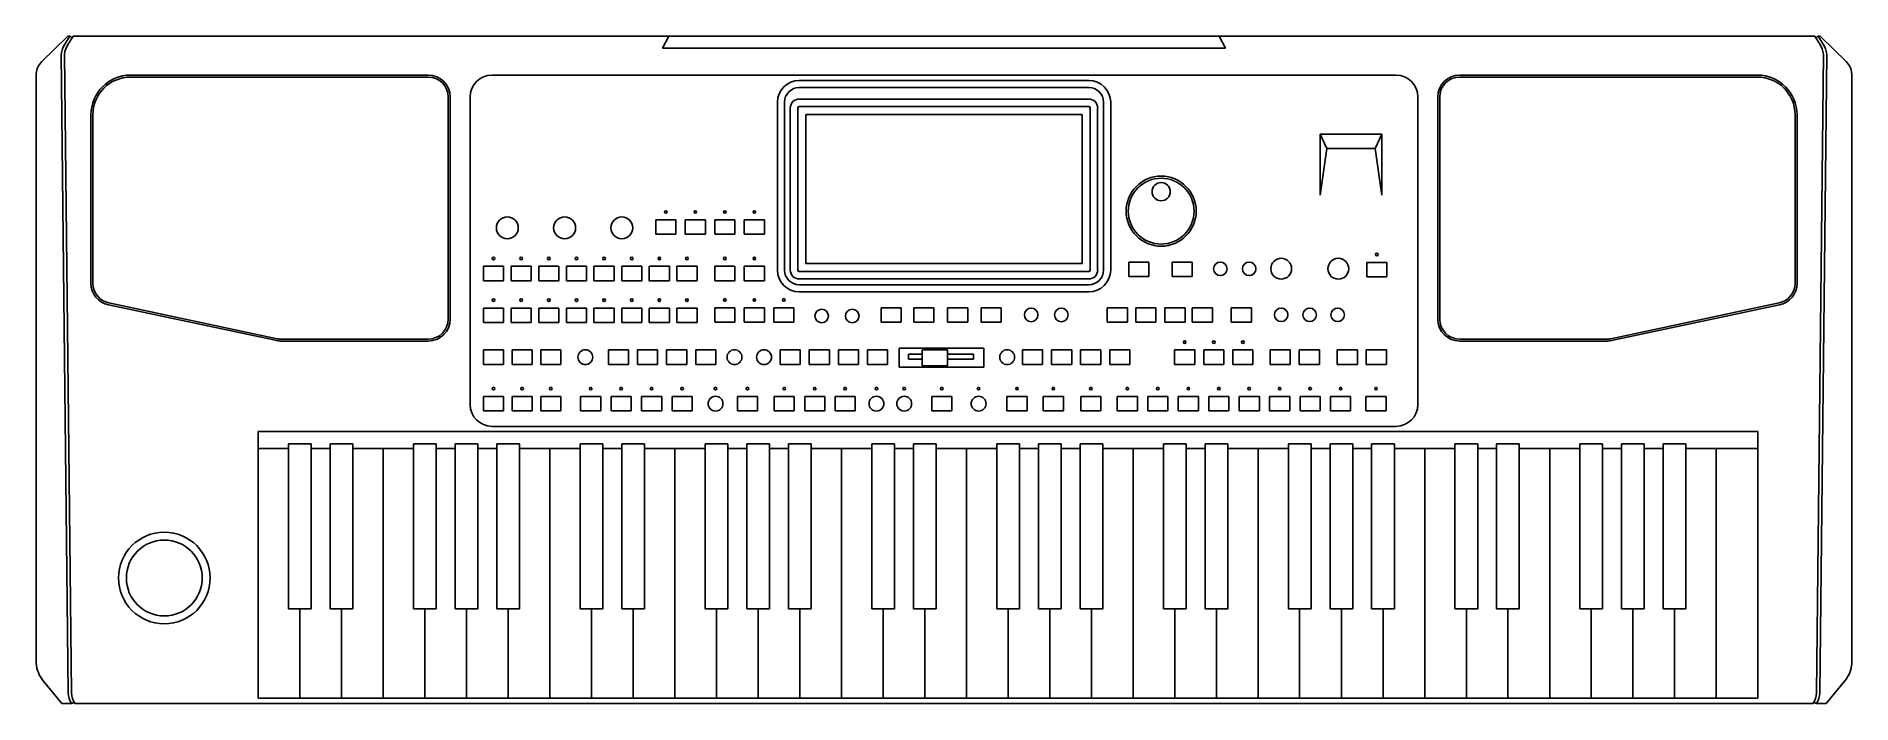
# Model space of a CAD drawing. Header units: inches. Extents: x 10499 to 13015, y 29451 to 30376.
import ezdxf

# ---------------------------------------------------------------- set-up
doc = ezdxf.new("R2010")
doc.units = ezdxf.units.IN
doc.header["$MEASUREMENT"] = 0
doc.layers.add('freecads.com', color=7, linetype='Continuous')

msp = doc.modelspace()

# ---------------------------------------------------------------- linework, layer by layer
at = {"layer": 'freecads.com'}
for p, q in [((10542.2, 30376.3), (10505.8, 30340.8)), ((10545, 30376.3), (10538.1, 30365.5)), ((10545, 30376.3), (10542.2, 30376.3)), ((10549.6, 30376.3), (10542.7, 30365.5)), ((10545, 30376.3), (10548.3, 30374.2)), ((12964.3, 30376.3), (10549.6, 30376.3)), ((11375.6, 30376.3), (11366.6, 30359.9)), ((12147.3, 30359.9), (11366.6, 30359.9)), ((12138.3, 30376.3), (12147.3, 30359.9)), ((12964.3, 30376.3), (12971.2, 30365.5)), ((12968.8, 30376.3), (12965.6, 30374.2)), ((12968.8, 30376.3), (12971.7, 30376.3)), ((12968.8, 30376.3), (12975.7, 30365.5)), ((12971.7, 30376.3), (13008, 30340.8)), ((10533.1, 30351.4), (10542.9, 29466.1)), ((10537.7, 30351.4), (10547.5, 29466.1)), ((12976.2, 30351.4), (12966.4, 29466.1)), ((12980.7, 30351.4), (12971, 29466.1)), ((10498.6, 30325), (10498.6, 29507)), ((10629.3, 30322.5), (11041.9, 30322.5)), ((10629.3, 30319.8), (11041.9, 30319.8)), ((11756.9, 30322.5), (11130.3, 30322.5)), ((11756.9, 30315.2), (11556.3, 30315.2)), ((11756.9, 30305.3), (11556.3, 30305.3)), ((11756.9, 30322.5), (12383.6, 30322.5)), ((11756.9, 30315.2), (11957.6, 30315.2)), ((11756.9, 30305.3), (11957.6, 30305.3)), ((12884.5, 30322.5), (12471.9, 30322.5)), ((12884.5, 30319.8), (12471.9, 30319.8)), ((13015.3, 30325), (13015.3, 29507)), ((11069.7, 30292.1), (11069.7, 29984.2)), ((11072.3, 30292.1), (11072.3, 29984.2)), ((11099.9, 30292.1), (11099.9, 29866)), ((11525.9, 30284.8), (11525.9, 30052.3)), ((11535.8, 30284.8), (11535.8, 30052.3)), ((11543.9, 30276.9), (11543.9, 30052.3)), ((11554.4, 30276.9), (11554.4, 30052.3)), ((11756.9, 30289.3), (11556.3, 30289.3)), ((11756.9, 30278.9), (11556.3, 30278.9)), ((11756.9, 30289.3), (11957.6, 30289.3)), ((11756.9, 30278.9), (11957.6, 30278.9)), ((11959.5, 30276.9), (11959.5, 30052.3)), ((11969.9, 30276.9), (11969.9, 30052.3)), ((11978.1, 30284.8), (11978.1, 30052.3)), ((11988, 30284.8), (11988, 30052.3)), ((12414, 30292.1), (12414, 29866)), ((12441.5, 30292.1), (12441.5, 29984.2)), ((12444.2, 30292.1), (12444.2, 29984.2)), ((10574.4, 30033.8), (10574.4, 30267.5)), ((10577.1, 30033.8), (10577.1, 30267.5)), ((11756.9, 30267.9), (11565.3, 30267.9)), ((11565.3, 30267.9), (11565.3, 30061.3)), ((11756.9, 30267.9), (11948.6, 30267.9)), ((11948.6, 30267.9), (11948.6, 30061.3)), ((12936.8, 30033.8), (12936.8, 30267.5)), ((12939.5, 30033.8), (12939.5, 30267.5)), ((12278.5, 30155.9), (12278.5, 30240.8)), ((12278.5, 30240.8), (12363.8, 30240.8)), ((12287.8, 30220.8), (12278.5, 30240.8)), ((12354.6, 30220.8), (12363.8, 30240.8)), ((12363.8, 30240.8), (12363.8, 30155.9)), ((12278.5, 30155.9), (12287.8, 30220.8)), ((12287.8, 30220.8), (12354.6, 30220.8)), ((12363.8, 30155.9), (12354.6, 30220.8)), ((11357.4, 30121.9), (11385.3, 30121.9)), ((11357.4, 30101.8), (11357.4, 30121.9)), ((11385.3, 30101.8), (11357.4, 30101.8)), ((11385.3, 30121.9), (11385.3, 30101.8)), ((11398.3, 30121.9), (11426.2, 30121.9)), ((11398.3, 30101.8), (11398.3, 30121.9)), ((11426.2, 30101.8), (11398.3, 30101.8)), ((11426.2, 30121.9), (11426.2, 30101.8)), ((11439.2, 30121.9), (11467.1, 30121.9)), ((11439.2, 30101.8), (11439.2, 30121.9)), ((11467.1, 30101.8), (11439.2, 30101.8)), ((11467.1, 30121.9), (11467.1, 30101.8)), ((11480.1, 30121.9), (11507.9, 30121.9)), ((11480.1, 30101.8), (11480.1, 30121.9)), ((11507.9, 30101.8), (11480.1, 30101.8)), ((11507.9, 30121.9), (11507.9, 30101.8)), ((11118.5, 30057.5), (11146.4, 30057.5)), ((11118.5, 30037.3), (11118.5, 30057.5)), ((11146.4, 30057.5), (11146.4, 30037.3)), ((11156.8, 30057.5), (11184.7, 30057.5)), ((11156.8, 30037.3), (11156.8, 30057.5)), ((11184.7, 30057.5), (11184.7, 30037.3)), ((11195.1, 30057.5), (11223, 30057.5)), ((11195.1, 30037.3), (11195.1, 30057.5)), ((11223, 30057.5), (11223, 30037.3)), ((11233.4, 30057.5), (11261.3, 30057.5)), ((11233.4, 30037.3), (11233.4, 30057.5)), ((11261.3, 30057.5), (11261.3, 30037.3)), ((11271.7, 30057.5), (11299.6, 30057.5)), ((11271.7, 30037.3), (11271.7, 30057.5)), ((11299.6, 30057.5), (11299.6, 30037.3)), ((11310.1, 30057.5), (11337.9, 30057.5)), ((11310.1, 30037.3), (11310.1, 30057.5)), ((11337.9, 30057.5), (11337.9, 30037.3)), ((11348.4, 30057.5), (11376.3, 30057.5)), ((11348.4, 30037.3), (11348.4, 30057.5)), ((11376.3, 30057.5), (11376.3, 30037.3)), ((11386.7, 30057.5), (11414.6, 30057.5)), ((11386.7, 30037.3), (11386.7, 30057.5)), ((11414.6, 30057.5), (11414.6, 30037.3)), ((11439.2, 30057.5), (11467.1, 30057.5)), ((11439.2, 30037.3), (11439.2, 30057.5)), ((11467.1, 30057.5), (11467.1, 30037.3)), ((11480.1, 30057.5), (11507.9, 30057.5)), ((11480.1, 30037.3), (11480.1, 30057.5)), ((11507.9, 30057.5), (11507.9, 30037.3)), ((11556.3, 30050.3), (11756.9, 30050.3)), ((11565.3, 30061.3), (11756.9, 30061.3)), ((11948.6, 30061.3), (11756.9, 30061.3)), ((11957.6, 30050.3), (11756.9, 30050.3)), ((12013, 30063.4), (12040.9, 30063.4)), ((12013, 30043.2), (12013, 30063.4)), ((12040.9, 30063.4), (12040.9, 30043.2)), ((12073.2, 30063.4), (12101.1, 30063.4)), ((12073.2, 30043.2), (12073.2, 30063.4)), ((12101.1, 30063.4), (12101.1, 30043.2)), ((12343.1, 30062.9), (12370.9, 30062.9)), ((12343.1, 30042.8), (12343.1, 30062.9)), ((12370.9, 30062.9), (12370.9, 30042.8)), ((11146.4, 30037.3), (11118.5, 30037.3)), ((11184.7, 30037.3), (11156.8, 30037.3)), ((11223, 30037.3), (11195.1, 30037.3)), ((11261.3, 30037.3), (11233.4, 30037.3)), ((11299.6, 30037.3), (11271.7, 30037.3)), ((11337.9, 30037.3), (11310.1, 30037.3)), ((11376.3, 30037.3), (11348.4, 30037.3)), ((11414.6, 30037.3), (11386.7, 30037.3)), ((11467.1, 30037.3), (11439.2, 30037.3)), ((11507.9, 30037.3), (11480.1, 30037.3)), ((11556.3, 30039.9), (11756.9, 30039.9)), ((11556.3, 30031.8), (11756.9, 30031.8)), ((11957.6, 30039.9), (11756.9, 30039.9)), ((11957.6, 30031.8), (11756.9, 30031.8)), ((12040.9, 30043.2), (12013, 30043.2)), ((12101.1, 30043.2), (12073.2, 30043.2)), ((12370.9, 30042.8), (12343.1, 30042.8)), ((10831.8, 29954.5), (10598.5, 30004)), ((10832.4, 29957.1), (10599, 30006.7)), ((11118.5, 29999.6), (11146.4, 29999.6)), ((11118.5, 29979.4), (11118.5, 29999.6)), ((11146.4, 29999.6), (11146.4, 29979.4)), ((11156.8, 29999.6), (11184.7, 29999.6)), ((11156.8, 29979.4), (11156.8, 29999.6)), ((11184.7, 29999.6), (11184.7, 29979.4)), ((11195.1, 29999.6), (11223, 29999.6)), ((11195.1, 29979.4), (11195.1, 29999.6)), ((11223, 29999.6), (11223, 29979.4)), ((11233.4, 29999.6), (11261.3, 29999.6)), ((11233.4, 29979.4), (11233.4, 29999.6)), ((11261.3, 29999.6), (11261.3, 29979.4)), ((11271.7, 29999.6), (11299.6, 29999.6)), ((11271.7, 29979.4), (11271.7, 29999.6)), ((11299.6, 29999.6), (11299.6, 29979.4)), ((11310.1, 29999.6), (11337.9, 29999.6)), ((11310.1, 29979.4), (11310.1, 29999.6)), ((11337.9, 29999.6), (11337.9, 29979.4)), ((11348.4, 29999.6), (11376.3, 29999.6)), ((11348.4, 29979.4), (11348.4, 29999.6)), ((11376.3, 29999.6), (11376.3, 29979.4)), ((11386.7, 29999.6), (11414.6, 29999.6)), ((11386.7, 29979.4), (11386.7, 29999.6)), ((11414.6, 29999.6), (11414.6, 29979.4)), ((11439.2, 29999.9), (11467.1, 29999.9)), ((11439.2, 29979.8), (11439.2, 29999.9)), ((11467.1, 29999.9), (11467.1, 29979.8)), ((11480.1, 29999.9), (11507.9, 29999.9)), ((11480.1, 29979.8), (11480.1, 29999.9)), ((11507.9, 29999.9), (11507.9, 29979.8)), ((11520.9, 29999.9), (11548.8, 29999.9)), ((11520.9, 29979.8), (11520.9, 29999.9)), ((11548.8, 29999.9), (11548.8, 29979.8)), ((11556.3, 30021.9), (11756.9, 30021.9)), ((11669.7, 29999.9), (11697.6, 29999.9)), ((11669.7, 29979.8), (11669.7, 29999.9)), ((11697.6, 29999.9), (11697.6, 29979.8)), ((11715, 29999.9), (11742.9, 29999.9)), ((11715, 29979.8), (11715, 29999.9)), ((11742.9, 29999.9), (11742.9, 29979.8)), ((11957.6, 30021.9), (11756.9, 30021.9)), ((11762, 29999.9), (11789.8, 29999.9)), ((11762, 29979.8), (11762, 29999.9)), ((11789.8, 29999.9), (11789.8, 29979.8)), ((11808.4, 29999.9), (11836.3, 29999.9)), ((11808.4, 29979.8), (11808.4, 29999.9)), ((11836.3, 29999.9), (11836.3, 29979.8)), ((11983.2, 29999.9), (12011.1, 29999.9)), ((11983.2, 29979.8), (11983.2, 29999.9)), ((12011.1, 29999.9), (12011.1, 29979.8)), ((12022.7, 29999.9), (12050.6, 29999.9)), ((12022.7, 29979.8), (12022.7, 29999.9)), ((12050.6, 29999.9), (12050.6, 29979.8)), ((12063.2, 29999.9), (12091.1, 29999.9)), ((12063.2, 29979.8), (12063.2, 29999.9)), ((12091.1, 29999.9), (12091.1, 29979.8)), ((12101.1, 29999.9), (12129, 29999.9)), ((12101.1, 29979.8), (12101.1, 29999.9)), ((12129, 29999.9), (12129, 29979.8)), ((12155.2, 29999.9), (12183.1, 29999.9)), ((12155.2, 29979.8), (12155.2, 29999.9)), ((12183.1, 29999.9), (12183.1, 29979.8)), ((12681.5, 29957.1), (12914.8, 30006.7)), ((12682.1, 29954.5), (12915.4, 30004)), ((11146.4, 29979.4), (11118.5, 29979.4)), ((11184.7, 29979.4), (11156.8, 29979.4)), ((11223, 29979.4), (11195.1, 29979.4)), ((11261.3, 29979.4), (11233.4, 29979.4)), ((11299.6, 29979.4), (11271.7, 29979.4)), ((11337.9, 29979.4), (11310.1, 29979.4)), ((11376.3, 29979.4), (11348.4, 29979.4)), ((11414.6, 29979.4), (11386.7, 29979.4)), ((11467.1, 29979.8), (11439.2, 29979.8)), ((11507.9, 29979.8), (11480.1, 29979.8)), ((11548.8, 29979.8), (11520.9, 29979.8)), ((11697.6, 29979.8), (11669.7, 29979.8)), ((11742.9, 29979.8), (11715, 29979.8)), ((11789.8, 29979.8), (11762, 29979.8)), ((11836.3, 29979.8), (11808.4, 29979.8)), ((12011.1, 29979.8), (11983.2, 29979.8)), ((12050.6, 29979.8), (12022.7, 29979.8)), ((12091.1, 29979.8), (12063.2, 29979.8)), ((12129, 29979.8), (12101.1, 29979.8)), ((12183.1, 29979.8), (12155.2, 29979.8)), ((11041.9, 29956.5), (10838.1, 29956.5)), ((11041.9, 29953.8), (10838.1, 29953.8)), ((12471.9, 29956.5), (12675.8, 29956.5)), ((12471.9, 29953.8), (12675.8, 29953.8)), ((11118.5, 29941.6), (11146.4, 29941.6)), ((11118.5, 29921.5), (11118.5, 29941.6)), ((11146.4, 29941.6), (11146.4, 29921.5)), ((11158.2, 29941.6), (11186, 29941.6)), ((11158.2, 29921.5), (11158.2, 29941.6)), ((11186, 29941.6), (11186, 29921.5)), ((11197.8, 29941.6), (11225.7, 29941.6)), ((11197.8, 29921.5), (11197.8, 29941.6)), ((11225.7, 29941.6), (11225.7, 29921.5)), ((11291.7, 29941.6), (11319.6, 29941.6)), ((11291.7, 29921.5), (11291.7, 29941.6)), ((11319.6, 29941.6), (11319.6, 29921.5)), ((11332.1, 29941.6), (11359.9, 29941.6)), ((11332.1, 29921.5), (11332.1, 29941.6)), ((11359.9, 29941.6), (11359.9, 29921.5)), ((11372.4, 29941.6), (11400.3, 29941.6)), ((11372.4, 29921.5), (11372.4, 29941.6)), ((11400.3, 29941.6), (11400.3, 29921.5)), ((11412.7, 29941.6), (11440.6, 29941.6)), ((11412.7, 29921.5), (11412.7, 29941.6)), ((11440.6, 29941.6), (11440.6, 29921.5)), ((11529.8, 29941.6), (11557.7, 29941.6)), ((11529.8, 29921.5), (11529.8, 29941.6)), ((11557.7, 29941.6), (11557.7, 29921.5)), ((11570.2, 29941.6), (11598.1, 29941.6)), ((11570.2, 29921.5), (11570.2, 29941.6)), ((11598.1, 29941.6), (11598.1, 29921.5)), ((11610.5, 29941.6), (11638.4, 29941.6)), ((11610.5, 29921.5), (11610.5, 29941.6)), ((11638.4, 29941.6), (11638.4, 29921.5)), ((11650.8, 29941.6), (11678.7, 29941.6)), ((11650.8, 29921.5), (11650.8, 29941.6)), ((11678.7, 29941.6), (11678.7, 29921.5)), ((11694.9, 29943.9), (11812.2, 29943.9)), ((11694.9, 29917.8), (11694.9, 29943.9)), ((11707.8, 29928.7), (11707.8, 29935.7)), ((11707.8, 29935.7), (11726.7, 29935.7)), ((11726.7, 29928.7), (11707.8, 29928.7)), ((11726.7, 29941.6), (11761.9, 29941.6)), ((11726.7, 29919.7), (11726.7, 29941.6)), ((11761.9, 29941.6), (11761.9, 29919.7)), ((11761.9, 29935.7), (11797.9, 29935.7)), ((11797.9, 29928.7), (11761.9, 29928.7)), ((11797.9, 29935.7), (11797.9, 29928.7)), ((11812.2, 29943.9), (11812.2, 29917.8)), ((11865.8, 29941.6), (11893.7, 29941.6)), ((11865.8, 29921.5), (11865.8, 29941.6)), ((11893.7, 29941.6), (11893.7, 29921.5)), ((11906.1, 29941.6), (11934, 29941.6)), ((11906.1, 29921.5), (11906.1, 29941.6)), ((11934, 29941.6), (11934, 29921.5)), ((11946.4, 29941.6), (11974.3, 29941.6)), ((11946.4, 29921.5), (11946.4, 29941.6)), ((11974.3, 29941.6), (11974.3, 29921.5)), ((11986.8, 29941.6), (12014.6, 29941.6)), ((11986.8, 29921.5), (11986.8, 29941.6)), ((12014.6, 29941.6), (12014.6, 29921.5)), ((12076.7, 29941.6), (12104.6, 29941.6)), ((12076.7, 29921.5), (12076.7, 29941.6)), ((12104.6, 29941.6), (12104.6, 29921.5)), ((12117, 29941.6), (12144.9, 29941.6)), ((12117, 29921.5), (12117, 29941.6)), ((12144.9, 29941.6), (12144.9, 29921.5)), ((12157.3, 29941.6), (12185.2, 29941.6)), ((12157.3, 29921.5), (12157.3, 29941.6)), ((12185.2, 29941.6), (12185.2, 29921.5)), ((12209.1, 29941.6), (12237, 29941.6)), ((12209.1, 29921.5), (12209.1, 29941.6)), ((12237, 29941.6), (12237, 29921.5)), ((12249.4, 29941.6), (12277.3, 29941.6)), ((12249.4, 29921.5), (12249.4, 29941.6)), ((12277.3, 29941.6), (12277.3, 29921.5)), ((12302.1, 29941.6), (12330, 29941.6)), ((12302.1, 29921.5), (12302.1, 29941.6)), ((12330, 29941.6), (12330, 29921.5)), ((12342.4, 29941.6), (12370.3, 29941.6)), ((12342.4, 29921.5), (12342.4, 29941.6)), ((12370.3, 29941.6), (12370.3, 29921.5)), ((11146.4, 29921.5), (11118.5, 29921.5)), ((11186, 29921.5), (11158.2, 29921.5)), ((11225.7, 29921.5), (11197.8, 29921.5)), ((11319.6, 29921.5), (11291.7, 29921.5)), ((11359.9, 29921.5), (11332.1, 29921.5)), ((11400.3, 29921.5), (11372.4, 29921.5)), ((11440.6, 29921.5), (11412.7, 29921.5)), ((11557.7, 29921.5), (11529.8, 29921.5)), ((11598.1, 29921.5), (11570.2, 29921.5)), ((11638.4, 29921.5), (11610.5, 29921.5)), ((11678.7, 29921.5), (11650.8, 29921.5)), ((11812.2, 29917.8), (11694.9, 29917.8)), ((11761.9, 29919.7), (11726.7, 29919.7)), ((11893.7, 29921.5), (11865.8, 29921.5)), ((11934, 29921.5), (11906.1, 29921.5)), ((11974.3, 29921.5), (11946.4, 29921.5)), ((12014.6, 29921.5), (11986.8, 29921.5)), ((12104.6, 29921.5), (12076.7, 29921.5)), ((12144.9, 29921.5), (12117, 29921.5)), ((12185.2, 29921.5), (12157.3, 29921.5)), ((12237, 29921.5), (12209.1, 29921.5)), ((12277.3, 29921.5), (12249.4, 29921.5)), ((12330, 29921.5), (12302.1, 29921.5)), ((12370.3, 29921.5), (12342.4, 29921.5)), ((11118.5, 29877.1), (11146.4, 29877.1)), ((11118.5, 29856.9), (11118.5, 29877.1)), ((11146.4, 29877.1), (11146.4, 29856.9)), ((11158.2, 29877.1), (11186, 29877.1)), ((11158.2, 29856.9), (11158.2, 29877.1)), ((11186, 29877.1), (11186, 29856.9)), ((11197.8, 29877.1), (11225.7, 29877.1)), ((11197.8, 29856.9), (11197.8, 29877.1)), ((11225.7, 29877.1), (11225.7, 29856.9)), ((11253.2, 29877.1), (11281.1, 29877.1)), ((11253.2, 29856.9), (11253.2, 29877.1)), ((11281.1, 29877.1), (11281.1, 29856.9)), ((11295.4, 29877.1), (11323.3, 29877.1)), ((11295.4, 29856.9), (11295.4, 29877.1)), ((11323.3, 29877.1), (11323.3, 29856.9)), ((11337.7, 29877.1), (11365.6, 29877.1)), ((11337.7, 29856.9), (11337.7, 29877.1)), ((11365.6, 29877.1), (11365.6, 29856.9)), ((11379.9, 29877.1), (11407.8, 29877.1)), ((11379.9, 29856.9), (11379.9, 29877.1)), ((11407.8, 29877.1), (11407.8, 29856.9)), ((11470.6, 29877.1), (11498.5, 29877.1)), ((11470.6, 29856.9), (11470.6, 29877.1)), ((11498.5, 29877.1), (11498.5, 29856.9)), ((11521.5, 29877.1), (11549.4, 29877.1)), ((11521.5, 29856.9), (11521.5, 29877.1)), ((11549.4, 29877.1), (11549.4, 29856.9)), ((11563.8, 29877.1), (11591.6, 29877.1)), ((11563.8, 29856.9), (11563.8, 29877.1)), ((11591.6, 29877.1), (11591.6, 29856.9)), ((11606, 29877.1), (11633.9, 29877.1)), ((11606, 29856.9), (11606, 29877.1)), ((11633.9, 29877.1), (11633.9, 29856.9)), ((11740.1, 29877.1), (11768, 29877.1)), ((11740.1, 29856.9), (11740.1, 29877.1)), ((11768, 29877.1), (11768, 29856.9)), ((11844.2, 29877.1), (11872.1, 29877.1)), ((11844.2, 29856.9), (11844.2, 29877.1)), ((11872.1, 29877.1), (11872.1, 29856.9)), ((11894.5, 29877.1), (11922.4, 29877.1)), ((11894.5, 29856.9), (11894.5, 29877.1)), ((11922.4, 29877.1), (11922.4, 29856.9)), ((11946.6, 29877.1), (11974.4, 29877.1)), ((11946.6, 29856.9), (11946.6, 29877.1)), ((11974.4, 29877.1), (11974.4, 29856.9)), ((11997.2, 29877.1), (12025.1, 29877.1)), ((11997.2, 29856.9), (11997.2, 29877.1)), ((12025.1, 29877.1), (12025.1, 29856.9)), ((12039.5, 29877.1), (12067.4, 29877.1)), ((12039.5, 29856.9), (12039.5, 29877.1)), ((12067.4, 29877.1), (12067.4, 29856.9)), ((12081.7, 29877.1), (12109.6, 29877.1)), ((12081.7, 29856.9), (12081.7, 29877.1)), ((12109.6, 29877.1), (12109.6, 29856.9)), ((12123.9, 29877.1), (12151.8, 29877.1)), ((12123.9, 29856.9), (12123.9, 29877.1)), ((12151.8, 29877.1), (12151.8, 29856.9)), ((12166.2, 29877.1), (12194.1, 29877.1)), ((12166.2, 29856.9), (12166.2, 29877.1)), ((12194.1, 29877.1), (12194.1, 29856.9)), ((12208.4, 29877.1), (12236.3, 29877.1)), ((12208.4, 29856.9), (12208.4, 29877.1)), ((12236.3, 29877.1), (12236.3, 29856.9)), ((12250.6, 29877.1), (12278.5, 29877.1)), ((12250.6, 29856.9), (12250.6, 29877.1)), ((12278.5, 29877.1), (12278.5, 29856.9)), ((12292.9, 29877.1), (12320.7, 29877.1)), ((12292.9, 29856.9), (12292.9, 29877.1)), ((12320.7, 29877.1), (12320.7, 29856.9)), ((12341.9, 29877.1), (12369.8, 29877.1)), ((12341.9, 29856.9), (12341.9, 29877.1)), ((12369.8, 29877.1), (12369.8, 29856.9)), ((11146.4, 29856.9), (11118.5, 29856.9)), ((11186, 29856.9), (11158.2, 29856.9)), ((11225.7, 29856.9), (11197.8, 29856.9)), ((11281.1, 29856.9), (11253.2, 29856.9)), ((11323.3, 29856.9), (11295.4, 29856.9)), ((11365.6, 29856.9), (11337.7, 29856.9)), ((11407.8, 29856.9), (11379.9, 29856.9)), ((11498.5, 29856.9), (11470.6, 29856.9)), ((11549.4, 29856.9), (11521.5, 29856.9)), ((11591.6, 29856.9), (11563.8, 29856.9)), ((11633.9, 29856.9), (11606, 29856.9)), ((11768, 29856.9), (11740.1, 29856.9)), ((11872.1, 29856.9), (11844.2, 29856.9)), ((11922.4, 29856.9), (11894.5, 29856.9)), ((11974.4, 29856.9), (11946.6, 29856.9)), ((12025.1, 29856.9), (11997.2, 29856.9)), ((12067.4, 29856.9), (12039.5, 29856.9)), ((12109.6, 29856.9), (12081.7, 29856.9)), ((12151.8, 29856.9), (12123.9, 29856.9)), ((12194.1, 29856.9), (12166.2, 29856.9)), ((12236.3, 29856.9), (12208.4, 29856.9)), ((12278.5, 29856.9), (12250.6, 29856.9)), ((12320.7, 29856.9), (12292.9, 29856.9)), ((12369.8, 29856.9), (12341.9, 29856.9)), ((10806.2, 29828.6), (12885.3, 29828.6)), ((10806.2, 29458.6), (10806.2, 29828.6)), ((11130.3, 29835.6), (11756.9, 29835.6)), ((12383.6, 29835.6), (11756.9, 29835.6)), ((12885.3, 29458.6), (12885.3, 29828.6)), ((10806.2, 29804.9), (10848.3, 29804.9)), ((10848.3, 29811.3), (10879.7, 29811.3)), ((10848.3, 29811.3), (10848.3, 29582.7)), ((10879.7, 29811.3), (10879.7, 29582.7)), ((10879.7, 29804.9), (10906, 29804.9)), ((10906, 29811.3), (10937.4, 29811.3)), ((10906, 29811.3), (10906, 29582.7)), ((10937.4, 29811.3), (10937.4, 29582.7)), ((10937.4, 29804.9), (11021.5, 29804.9)), ((10979.5, 29458.6), (10979.5, 29804.9)), ((11021.5, 29811.3), (11052.9, 29811.3)), ((11021.5, 29811.3), (11021.5, 29582.7)), ((11052.9, 29811.3), (11052.9, 29582.7)), ((11052.9, 29804.9), (11079.3, 29804.9)), ((11079.3, 29811.3), (11110.7, 29811.3)), ((11079.3, 29811.3), (11079.3, 29582.7)), ((11110.7, 29811.3), (11110.7, 29582.7)), ((11110.7, 29804.9), (11137, 29804.9)), ((11137, 29811.3), (11168.4, 29811.3)), ((11137, 29811.3), (11137, 29582.7)), ((11168.4, 29811.3), (11168.4, 29582.7)), ((11168.4, 29804.9), (11252.5, 29804.9)), ((11210.5, 29458.6), (11210.5, 29804.9)), ((11252.5, 29811.3), (11252.5, 29582.7)), ((11252.5, 29811.3), (11284, 29811.3)), ((11284, 29811.3), (11284, 29582.7)), ((11284, 29804.9), (11310.3, 29804.9)), ((11310.3, 29811.3), (11310.3, 29582.7)), ((11310.3, 29811.3), (11341.7, 29811.3)), ((11341.7, 29811.3), (11341.7, 29582.7)), ((11341.7, 29804.9), (11425.8, 29804.9)), ((11383.7, 29458.6), (11383.7, 29804.9)), ((11425.8, 29811.3), (11425.8, 29582.7)), ((11425.8, 29811.3), (11457.2, 29811.3)), ((11457.2, 29811.3), (11457.2, 29582.7)), ((11457.2, 29804.9), (11483.5, 29804.9)), ((11483.5, 29811.3), (11483.5, 29582.7)), ((11483.5, 29811.3), (11515, 29811.3)), ((11515, 29811.3), (11515, 29582.7)), ((11515, 29804.9), (11541.3, 29804.9)), ((11541.3, 29811.3), (11541.3, 29582.7)), ((11541.3, 29811.3), (11572.7, 29811.3)), ((11572.7, 29811.3), (11572.7, 29582.7)), ((11572.7, 29804.9), (11656.8, 29804.9)), ((11614.8, 29458.6), (11614.8, 29804.9)), ((11656.8, 29811.3), (11656.8, 29582.7)), ((11656.8, 29811.3), (11688.2, 29811.3)), ((11688.2, 29811.3), (11688.2, 29582.7)), ((11688.2, 29804.9), (11714.6, 29804.9)), ((11714.6, 29811.3), (11714.6, 29582.7)), ((11714.6, 29811.3), (11746, 29811.3)), ((11746, 29811.3), (11746, 29582.7)), ((11746, 29804.9), (11830.1, 29804.9)), ((11788, 29458.6), (11788, 29804.9)), ((11830.1, 29811.3), (11830.1, 29582.7)), ((11830.1, 29811.3), (11861.5, 29811.3)), ((11861.5, 29811.3), (11861.5, 29582.7)), ((11861.5, 29804.9), (11887.8, 29804.9)), ((11887.8, 29811.3), (11887.8, 29582.7)), ((11887.8, 29811.3), (11919.2, 29811.3)), ((11919.2, 29811.3), (11919.2, 29582.7)), ((11919.2, 29804.9), (11945.6, 29804.9)), ((11945.6, 29811.3), (11945.6, 29582.7)), ((11945.6, 29811.3), (11977, 29811.3)), ((11977, 29811.3), (11977, 29582.7)), ((11977, 29804.9), (12061.1, 29804.9)), ((12019, 29458.6), (12019, 29804.9)), ((12061.1, 29811.3), (12061.1, 29582.7)), ((12061.1, 29811.3), (12092.5, 29811.3)), ((12092.5, 29811.3), (12092.5, 29582.7)), ((12092.5, 29804.9), (12118.8, 29804.9)), ((12118.8, 29811.3), (12118.8, 29582.7)), ((12118.8, 29811.3), (12150.3, 29811.3)), ((12150.3, 29811.3), (12150.3, 29582.7)), ((12150.3, 29804.9), (12234.3, 29804.9)), ((12192.3, 29458.6), (12192.3, 29804.9)), ((12234.3, 29811.3), (12234.3, 29582.7)), ((12234.3, 29811.3), (12265.8, 29811.3)), ((12265.8, 29811.3), (12265.8, 29582.7)), ((12265.8, 29804.9), (12292.1, 29804.9)), ((12292.1, 29811.3), (12292.1, 29582.7)), ((12292.1, 29811.3), (12323.5, 29811.3)), ((12323.5, 29811.3), (12323.5, 29582.7)), ((12323.5, 29804.9), (12349.8, 29804.9)), ((12349.8, 29811.3), (12349.8, 29582.7)), ((12349.8, 29811.3), (12381.3, 29811.3)), ((12381.3, 29811.3), (12381.3, 29582.7)), ((12381.3, 29804.9), (12465.3, 29804.9)), ((12423.3, 29458.6), (12423.3, 29804.9)), ((12465.3, 29811.3), (12465.3, 29582.7)), ((12465.3, 29811.3), (12496.8, 29811.3)), ((12496.8, 29811.3), (12496.8, 29582.7)), ((12496.8, 29804.9), (12523.1, 29804.9)), ((12523.1, 29811.3), (12523.1, 29582.7)), ((12523.1, 29811.3), (12554.5, 29811.3)), ((12554.5, 29811.3), (12554.5, 29582.7)), ((12554.5, 29804.9), (12638.6, 29804.9)), ((12596.6, 29458.6), (12596.6, 29804.9)), ((12638.6, 29811.3), (12638.6, 29582.7)), ((12638.6, 29811.3), (12670, 29811.3)), ((12670, 29811.3), (12670, 29582.7)), ((12670, 29804.9), (12696.4, 29804.9)), ((12696.4, 29811.3), (12696.4, 29582.7)), ((12696.4, 29811.3), (12727.8, 29811.3)), ((12727.8, 29811.3), (12727.8, 29582.7)), ((12727.8, 29804.9), (12754.1, 29804.9)), ((12754.1, 29811.3), (12754.1, 29582.7)), ((12754.1, 29811.3), (12785.5, 29811.3)), ((12785.5, 29811.3), (12785.5, 29582.7)), ((12785.5, 29804.9), (12885.3, 29804.9)), ((12827.6, 29458.6), (12827.6, 29804.9)), ((12827.6, 29458.6), (12827.6, 29804.9)), ((10848.3, 29582.7), (10864, 29582.7)), ((10879.7, 29582.7), (10864, 29582.7)), ((10864, 29458.6), (10864, 29582.7)), ((10906, 29582.7), (10921.7, 29582.7)), ((10921.7, 29458.6), (10921.7, 29582.7)), ((10937.4, 29582.7), (10921.7, 29582.7)), ((11021.5, 29582.7), (11037.2, 29582.7)), ((11037.2, 29458.6), (11037.2, 29582.7)), ((11052.9, 29582.7), (11037.2, 29582.7)), ((11079.3, 29582.7), (11095, 29582.7)), ((11095, 29458.6), (11095, 29582.7)), ((11110.7, 29582.7), (11095, 29582.7)), ((11137, 29582.7), (11152.7, 29582.7)), ((11152.7, 29458.6), (11152.7, 29582.7)), ((11168.4, 29582.7), (11152.7, 29582.7)), ((11252.5, 29582.7), (11268.2, 29582.7)), ((11284, 29582.7), (11268.2, 29582.7)), ((11268.2, 29458.6), (11268.2, 29582.7)), ((11310.3, 29582.7), (11326, 29582.7)), ((11326, 29458.6), (11326, 29582.7)), ((11341.7, 29582.7), (11326, 29582.7)), ((11425.8, 29582.7), (11441.5, 29582.7)), ((11441.5, 29458.6), (11441.5, 29582.7)), ((11457.2, 29582.7), (11441.5, 29582.7)), ((11483.5, 29582.7), (11499.3, 29582.7)), ((11499.3, 29458.6), (11499.3, 29582.7)), ((11515, 29582.7), (11499.3, 29582.7)), ((11541.3, 29582.7), (11557, 29582.7)), ((11557, 29458.6), (11557, 29582.7)), ((11572.7, 29582.7), (11557, 29582.7)), ((11656.8, 29582.7), (11672.5, 29582.7)), ((11688.2, 29582.7), (11672.5, 29582.7)), ((11672.5, 29458.6), (11672.5, 29582.7)), ((11714.6, 29582.7), (11730.3, 29582.7)), ((11730.3, 29458.6), (11730.3, 29582.7)), ((11746, 29582.7), (11730.3, 29582.7)), ((11830.1, 29582.7), (11845.8, 29582.7)), ((11845.8, 29458.6), (11845.8, 29582.7)), ((11861.5, 29582.7), (11845.8, 29582.7)), ((11887.8, 29582.7), (11903.5, 29582.7)), ((11903.5, 29458.6), (11903.5, 29582.7)), ((11919.2, 29582.7), (11903.5, 29582.7)), ((11945.6, 29582.7), (11961.3, 29582.7)), ((11961.3, 29458.6), (11961.3, 29582.7)), ((11977, 29582.7), (11961.3, 29582.7)), ((12061.1, 29582.7), (12076.8, 29582.7)), ((12092.5, 29582.7), (12076.8, 29582.7)), ((12076.8, 29458.6), (12076.8, 29582.7)), ((12118.8, 29582.7), (12134.5, 29582.7)), ((12134.5, 29458.6), (12134.5, 29582.7)), ((12150.3, 29582.7), (12134.5, 29582.7)), ((12234.3, 29582.7), (12250, 29582.7)), ((12250, 29458.6), (12250, 29582.7)), ((12265.8, 29582.7), (12250, 29582.7)), ((12292.1, 29582.7), (12307.8, 29582.7)), ((12307.8, 29458.6), (12307.8, 29582.7)), ((12323.5, 29582.7), (12307.8, 29582.7)), ((12349.8, 29582.7), (12365.6, 29582.7)), ((12365.6, 29458.6), (12365.6, 29582.7)), ((12381.3, 29582.7), (12365.6, 29582.7)), ((12465.3, 29582.7), (12481.1, 29582.7)), ((12496.8, 29582.7), (12481.1, 29582.7)), ((12481.1, 29458.6), (12481.1, 29582.7)), ((12523.1, 29582.7), (12538.8, 29582.7)), ((12538.8, 29458.6), (12538.8, 29582.7)), ((12554.5, 29582.7), (12538.8, 29582.7)), ((12638.6, 29582.7), (12654.3, 29582.7)), ((12654.3, 29458.6), (12654.3, 29582.7)), ((12670, 29582.7), (12654.3, 29582.7)), ((12696.4, 29582.7), (12712.1, 29582.7)), ((12712.1, 29458.6), (12712.1, 29582.7)), ((12727.8, 29582.7), (12712.1, 29582.7)), ((12754.1, 29582.7), (12769.8, 29582.7)), ((12769.8, 29458.6), (12769.8, 29582.7)), ((12785.5, 29582.7), (12769.8, 29582.7)), ((10533.9, 29451.2), (10508, 29483)), ((12980, 29451.2), (13005.9, 29483)), ((10533.9, 29451.2), (10547.4, 29451.2)), ((10547.4, 29451.2), (10551.1, 29452.7)), ((10552, 29451.2), (12961.9, 29451.2)), ((10806.2, 29458.6), (12885.3, 29458.6)), ((12966.5, 29451.2), (12962.8, 29452.7)), ((12980, 29451.2), (12966.5, 29451.2))]:
    msp.add_line(p, q, dxfattribs=at)
for centre, radius in [((12058, 30133.9), 48.6), ((12058, 30133.9), 45.7), ((12058, 30160.9), 12.7), ((11151.6, 30110.8), 15.2), ((11231, 30110.8), 15.2), ((11310.3, 30110.8), 15.2), ((11371.3, 30132.7), 1.8), ((11412.2, 30132.7), 1.8), ((11453.1, 30132.7), 1.8), ((11494, 30132.7), 1.8), ((12357, 30073.8), 1.8), ((11132.4, 30068.3), 1.8), ((11170.7, 30068.3), 1.8), ((11209, 30068.3), 1.8), ((11247.4, 30068.3), 1.8), ((11285.7, 30068.3), 1.8), ((11324, 30068.3), 1.8), ((11362.3, 30068.3), 1.8), ((11400.6, 30068.3), 1.8), ((11453.1, 30068.3), 1.8), ((11494, 30068.3), 1.8), ((12140, 30053.9), 9.4), ((12180, 30053.9), 9.4), ((12224.4, 30054.1), 14.4), ((12303.6, 30054.1), 14.4), ((11132.4, 30010.4), 1.8), ((11170.7, 30010.4), 1.8), ((11209, 30010.4), 1.8), ((11247.4, 30010.4), 1.8), ((11285.7, 30010.4), 1.8), ((11324, 30010.4), 1.8), ((11362.3, 30010.4), 1.8), ((11400.6, 30010.4), 1.8), ((11453.1, 30010.8), 1.8), ((11494, 30010.8), 1.8), ((11534.9, 30010.8), 1.8), ((11877.8, 29990.1), 9.4), ((11919.6, 29990.1), 9.4), ((12224.4, 29990.2), 9.4), ((12263.9, 29990.2), 9.4), ((12302.7, 29990.2), 9.4), ((11587.4, 29988.6), 9.4), ((11629.7, 29988.6), 9.4), ((12090.6, 29952.4), 1.8), ((12130.9, 29952.4), 1.8), ((12171.3, 29952.4), 1.8), ((11259.7, 29931.5), 10.3), ((11466.5, 29931.5), 10.3), ((11507.5, 29931.5), 10.3), ((11844.5, 29931.5), 10.3), ((11132.4, 29887.9), 1.8), ((11172.1, 29887.9), 1.8), ((11211.8, 29887.9), 1.8), ((11267.2, 29887.9), 1.8), ((11309.4, 29887.9), 1.8), ((11351.6, 29887.9), 1.8), ((11393.9, 29887.9), 1.8), ((11440.2, 29867), 10.3), ((11440.2, 29887.9), 1.8), ((11484.6, 29887.9), 1.8), ((11535.5, 29887.9), 1.8), ((11577.7, 29887.9), 1.8), ((11619.9, 29887.9), 1.8), ((11663.3, 29867), 10.3), ((11663.3, 29887.9), 1.8), ((11701.8, 29867), 10.3), ((11701.8, 29887.9), 1.8), ((11754, 29887.9), 1.8), ((11804.9, 29867), 10.3), ((11804.9, 29887.9), 1.8), ((11858.1, 29887.9), 1.8), ((11908.5, 29887.9), 1.8), ((11960.5, 29887.9), 1.8), ((12011.2, 29887.9), 1.8), ((12053.4, 29887.9), 1.8), ((12095.7, 29887.9), 1.8), ((12137.9, 29887.9), 1.8), ((12180.1, 29887.9), 1.8), ((12222.3, 29887.9), 1.8), ((12264.6, 29887.9), 1.8), ((12306.8, 29887.9), 1.8), ((12355.8, 29887.9), 1.8), ((10676, 29625.4), 63.5), ((10676, 29625.4), 52.6)]:
    msp.add_circle(centre, radius, dxfattribs=at)
for centre, radius, start, end in [((10565.9, 30347.7), 32.9, 147.3153, 173.4858), ((10570.4, 30347.7), 32.9, 147.3153, 173.4858), ((12943.4, 30347.7), 32.9, 6.5142, 32.6847), ((12948, 30347.7), 32.9, 6.5142, 32.6847), ((10522.8, 30323.4), 24.3, 134.3395, 176.2275), ((12991, 30323.4), 24.3, 3.7725, 45.6605), ((10629.3, 30267.5), 55, 90, 180), ((10629.3, 30267.5), 52.3, 90, 180), ((11041.9, 30292.1), 30.4, 0, 90), ((11041.9, 30292.1), 27.7, 0, 90), ((11130.3, 30292.1), 30.4, 90, 180), ((11556.3, 30284.8), 30.4, 90, 180), ((11556.3, 30284.8), 20.5, 90, 180), ((11957.6, 30284.8), 30.4, 0, 90), ((11957.6, 30284.8), 20.5, 0, 90), ((12383.6, 30292.1), 30.4, 0, 90), ((12471.9, 30292.1), 30.4, 90, 180), ((12471.9, 30292.1), 27.7, 90, 180), ((12884.5, 30267.5), 55, 0, 90), ((12884.5, 30267.5), 52.3, 0, 90), ((11556.3, 30276.9), 12.4, 90, 180), ((11556.3, 30276.9), 1.96, 90, 180), ((11957.6, 30276.9), 12.4, 0, 90), ((11957.6, 30276.9), 1.96, 0, 90), ((11556.3, 30052.3), 30.4, 180, 270), ((11556.3, 30052.3), 20.5, 180, 270), ((11556.3, 30052.3), 12.4, 180, 270), ((11556.3, 30052.3), 1.96, 180, 270), ((11957.6, 30052.3), 30.4, 270, 0), ((11957.6, 30052.3), 20.5, 270, 0), ((11957.6, 30052.3), 12.4, 270, 0), ((11957.6, 30052.3), 1.96, 270, 0), ((10604.8, 30033.8), 30.4, 180, 258.0105), ((10604.8, 30033.8), 27.7, 180, 258.0105), ((12909.1, 30033.8), 27.7, 281.9895, 0), ((12909.1, 30033.8), 30.4, 281.9895, 0), ((11041.9, 29984.2), 30.4, 270, 0), ((11041.9, 29984.2), 27.7, 270, 0), ((12471.9, 29984.2), 30.4, 180, 270), ((12471.9, 29984.2), 27.7, 180, 270), ((10838.1, 29984.2), 30.4, 258.0105, 270), ((10838.1, 29984.2), 27.7, 258.0105, 270), ((12675.8, 29984.2), 27.7, 270, 281.9895), ((12675.8, 29984.2), 30.4, 270, 281.9895), ((11130.3, 29866), 30.4, 180, 270), ((12383.6, 29866), 30.4, 270, 0), ((10540.8, 29509.7), 42.3, 183.5632, 219.1473), ((12973.1, 29509.7), 42.3, 320.8527, 356.4368), ((10570.8, 29466.4), 27.9, 180.6323, 212.9885), ((10575.4, 29466.4), 27.9, 180.6323, 212.9885), ((12938.5, 29466.4), 27.9, 327.0115, 359.3677), ((12943, 29466.4), 27.9, 327.0115, 359.3677)]:
    msp.add_arc(centre, radius, start, end, dxfattribs=at)

doc.saveas('drawing.dxf')
